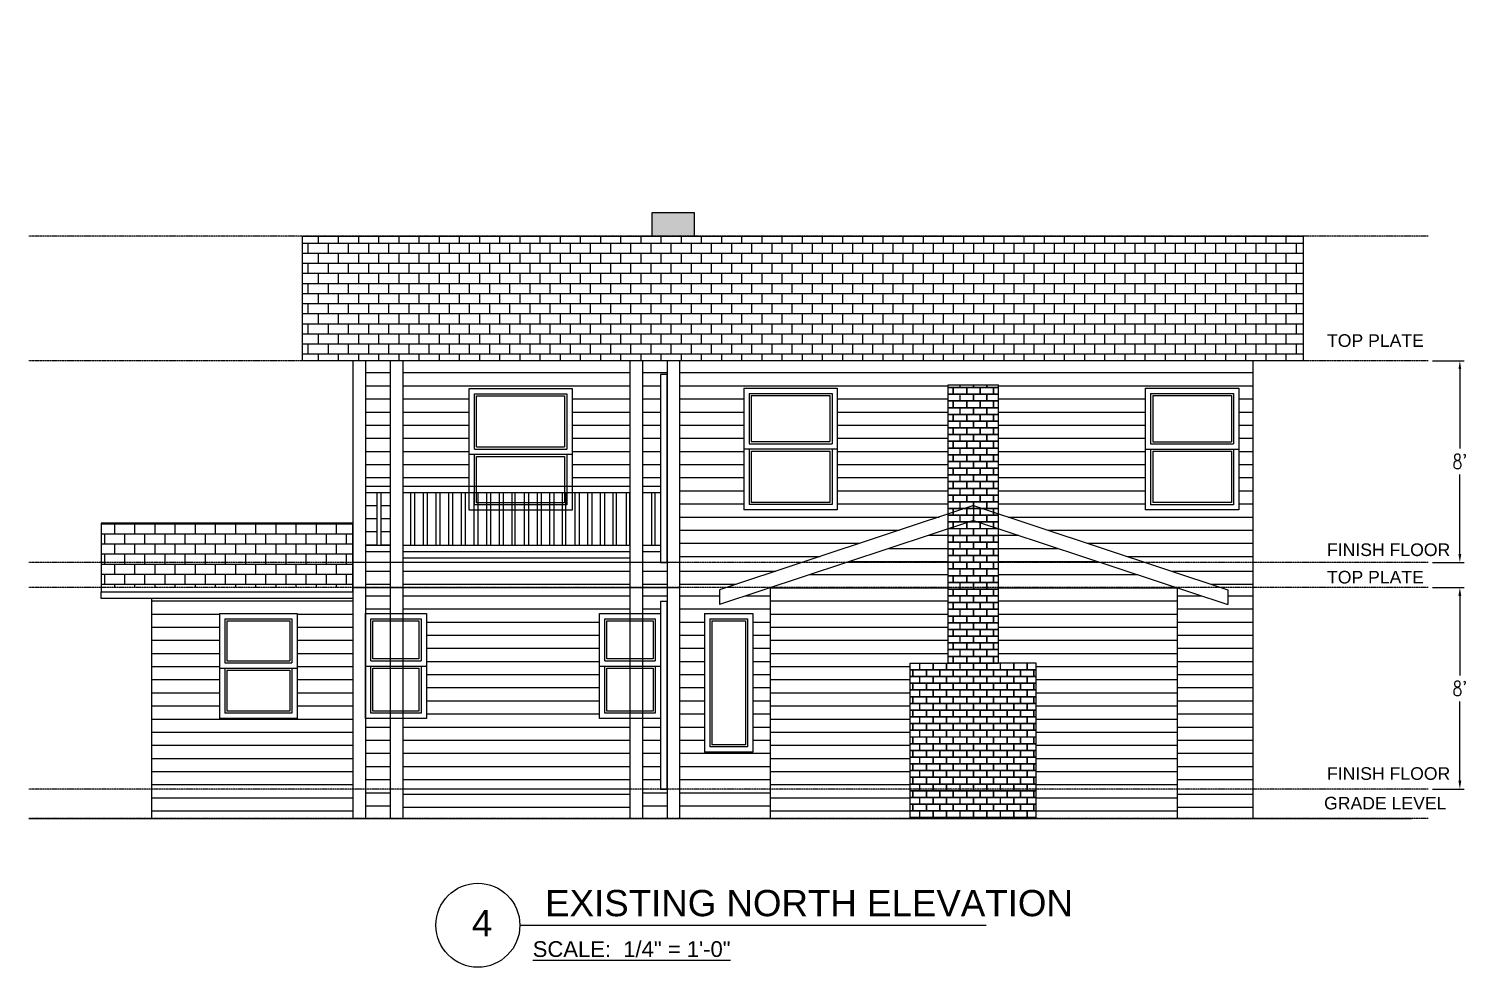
# Model space of a CAD drawing. Header units: inches. Extents: x 7651 to 43489, y -26 to 4346.
# Drawn here: x 7651 to 8336, y -26 to 421 of the extents above; entities that cross this region are included whole.
import ezdxf

# ---------------------------------------------------------------- set-up
doc = ezdxf.new("R2010")
doc.units = ezdxf.units.IN
doc.header["$LTSCALE"] = 0.5
doc.header["$MEASUREMENT"] = 0
doc.linetypes.add('Grid Line 1_2_', pattern=[0.875, 0.5, -0.125, 0.125, -0.125])
doc.layers.get('Defpoints').update_dxf_attribs({"color": 140})
doc.layers.add('A-GENM', color=13, linetype='Continuous', lineweight=9)
doc.layers.add('S-Text', color=3, linetype='Continuous', lineweight=0)
doc.layers.add('Title Block', color=7, linetype='Continuous')
doc.styles.add('ARIAL', font='arial.ttf')
doc.styles.get("Standard").update_dxf_attribs({"font": 'romans.shx', "width": 0.75})
doc.dimstyles.new('STANDARD$0', dxfattribs={"dimscale": 0, "dimtxt": 3, "dimasz": 4, "dimexe": 4, "dimexo": 4, "dimgap": 1, "dimtad": 1, "dimdec": 0, "dimzin": 1, "dimdsep": 46, "dimlunit": 4, "dimtxsty": 'Standard', "dimblk1": 'OBLIQUE', "dimblk2": 'OBLIQUE', "dimsah": 1, "dimcen": 0, "dimdle": 2, "dimclrd": 8, "dimclre": 8, "dimclrt": 256, "dimadec": 5, "dimazin": 0, "dimtfac": 1, "dimtdec": 0, "dimtix": 1, "dimtmove": 2, "dimatfit": 3, "dimldrblk": 'OBLIQUE', "dimfxl": 1, "dimtolj": 1, "dimtzin": 3, "dimarcsym": 0})
pattern_1 = [(180, (-28283.577, -751.716), (-4e-16, -6.25), [])]

# ---------------------------------------------------------------- blocks, each defined once
blk = doc.blocks.new('*D326')
at = {"layer": 'Defpoints', "color": 0, "transparency": 16777216}
for p in [(8316.78, 154.62), (8331.84, 154.62), (8316.78, 58.62)]:
    blk.add_point(p, dxfattribs=at)
at = {"layer": 'Title Block', "color": 3, "lineweight": -2, "transparency": 16777216}
for p, q in [((8318.78, 154.62), (8333.84, 154.62)), ((8331.84, 150.62), (8331.84, 112.79)), ((8331.84, 62.62), (8331.84, 100.45)), ((8318.78, 58.62), (8333.84, 58.62))]:
    blk.add_line(p, q, dxfattribs=at)
at = {"layer": 'Title Block', "color": 3, "transparency": 16777216}
for points in [[(8331.17, 150.62), (8332.51, 150.62), (8331.84, 154.62)], [(8331.17, 62.62), (8332.51, 62.62), (8331.84, 58.62)]]:
    blk.add_solid(points, dxfattribs=at)
at = {"layer": 'Title Block', "color": 3, "transparency": 16777216, "insert": (8331.84, 106.62), "char_height": 7, "attachment_point": 5}
blk.add_mtext("\\A1;8'", dxfattribs=at)
blk = doc.blocks.new('*D327')
at = {"layer": 'Defpoints', "color": 0, "transparency": 16777216}
for p in [(8316.78, 262.63), (8331.84, 262.63), (8316.78, 166.62)]:
    blk.add_point(p, dxfattribs=at)
at = {"layer": 'Title Block', "color": 3, "lineweight": -2, "transparency": 16777216}
for p, q in [((8318.78, 262.63), (8333.84, 262.63)), ((8331.84, 258.63), (8331.84, 220.79)), ((8331.84, 170.62), (8331.84, 208.46)), ((8318.78, 166.62), (8333.84, 166.62))]:
    blk.add_line(p, q, dxfattribs=at)
at = {"layer": 'Title Block', "color": 3, "transparency": 16777216}
for points in [[(8331.17, 258.63), (8332.51, 258.63), (8331.84, 262.63)], [(8331.17, 170.62), (8332.51, 170.62), (8331.84, 166.62)]]:
    blk.add_solid(points, dxfattribs=at)
at = {"layer": 'Title Block', "color": 3, "transparency": 16777216, "insert": (8331.84, 214.62), "char_height": 7, "attachment_point": 5}
blk.add_mtext("\\A1;8'", dxfattribs=at)

msp = doc.modelspace()

# ---------------------------------------------------------------- hatches: boundary and pattern name
h = msp.add_hatch()
h.set_pattern_fill('AR-B816C', color=247, scale=0.4)
h.paths.add_polyline_path([(7942.87, 763.26), (7915.77, 763.26), (7915.77, 720.81), (7942.87, 720.81)])
h.paths.add_polyline_path([(8035.32, 861.31), (8014.89, 861.31), (8014.89, 840.04), (8035.32, 840.04)])
h.paths.add_polyline_path([(7967.44, 333.09), (7947.16, 333.09), (7947.16, 321.89), (7967.44, 321.89)])
h.paths.add_polyline_path([(7919.67, 734.87), (7956.25, 734.87), (7956.25, 747.23), (7919.67, 747.23)], flags=9)
h = msp.add_hatch()
h.set_pattern_fill('AR-B816', color=198, scale=0.6)
h.set_pattern_definition([(0, (-28283.577, -751.7157), (0, 4.8), []), (90, (-28283.577, -751.7157), (-4.8, 4.8), [4.8, -4.8])])
h.paths.add_polyline_path([(7780.82, 321.89), (7780.82, 262.63), (8257.32, 262.63), (8257.32, 321.89)])
h = msp.add_hatch()
h.set_pattern_fill('ANSI31', scale=50, angle=135)
h.set_pattern_definition([(180, (-799.7336, -611.78), (-4e-16, -6.25), [])])
h.paths.add_polyline_path([(7936.68, 92.28), (7922.26, 92.28), (7922.26, 142.28), (7936.68, 142.28), (7936.68, 154.62), (7828.55, 154.62), (7828.55, 142.28), (7839.82, 142.28), (7839.82, 92.28), (7828.55, 92.28), (7828.55, 58.62), (7936.68, 58.62)])
h.paths.add_polyline_path([(7822.56, 92.28), (7810.82, 92.28), (7810.82, 58.62), (7822.56, 58.62)])
h.paths.add_polyline_path([(7822.56, 154.62), (7810.82, 154.62), (7810.82, 142.28), (7822.56, 142.28)])
h.paths.add_polyline_path([(7951.26, 92.28), (7942.68, 92.28), (7942.68, 58.62), (7951.26, 58.62)])
h.paths.add_polyline_path([(7954.42, 154.62), (7942.68, 154.62), (7942.68, 142.28), (7951.26, 142.28), (7951.26, 148.04), (7954.42, 148.04)])
h.paths.add_polyline_path([(7860.18, 249.46), (7909.17, 249.46), (7909.17, 202.87), (7936.68, 202.87), (7936.68, 262.63), (7828.55, 262.63), (7828.55, 202.87), (7860.17, 202.87)])
h.paths.add_polyline_path([(7822.56, 262.63), (7810.82, 262.63), (7810.82, 202.87), (7822.56, 202.87)])
h.paths.add_polyline_path([(8088.18, 189.62), (8088.2, 251.18), (8112.18, 251.18), (8112.2, 189.72), (8182.07, 166.62), (8233.33, 166.62), (8233.33, 262.63), (7960.41, 262.63), (7960.41, 166.62), (8018.61, 166.62)])
h.paths.add_polyline_path([(7990.96, 191.62), (7990.96, 249.61), (8035.45, 249.61), (8035.45, 191.62)], flags=16)
h.paths.add_polyline_path([(7993.47, 194.13), (7993.47, 220.62), (8032.94, 220.62), (8032.94, 194.13)], flags=0)
h.paths.add_polyline_path([(7994.47, 195.13), (7994.47, 219.62), (8031.95, 219.62), (8031.95, 195.13)], flags=0)
h.paths.add_polyline_path([(7993.47, 223.13), (7993.47, 247.1), (8032.94, 247.1), (8032.94, 223.13)], flags=0)
h.paths.add_polyline_path([(7994.47, 224.12), (7994.47, 246.1), (8031.95, 246.1), (8031.95, 224.12)], flags=0)
h.paths.add_polyline_path([(8182.09, 191.59), (8182.09, 249.57), (8226.59, 249.57), (8226.59, 191.59)], flags=16)
h.paths.add_polyline_path([(8224.08, 220.58), (8224.08, 194.1), (8184.6, 194.1), (8184.6, 220.58)], flags=0)
h.paths.add_polyline_path([(8185.6, 195.09), (8185.6, 219.58), (8223.08, 219.58), (8223.08, 195.09)], flags=0)
h.paths.add_polyline_path([(8184.6, 223.09), (8184.6, 247.06), (8224.08, 247.06), (8224.08, 223.09)], flags=0)
h.paths.add_polyline_path([(8185.6, 224.08), (8185.6, 246.06), (8223.08, 246.06), (8223.08, 224.08)], flags=0)
h.paths.add_polyline_path([(7951.26, 256.04), (7954.42, 256.04), (7954.42, 262.63), (7942.68, 262.63), (7942.68, 202.87), (7951.26, 202.87)])
h.paths.add_polyline_path([(8233.33, 154.62), (8218.36, 154.62), (8221.37, 153.63), (8221.37, 146.65), (8197.23, 154.62), (8197.23, 58.62), (8233.33, 58.62)])
h.paths.add_polyline_path([(7954.42, 58.62), (7951.26, 58.62), (7942.68, 58.62), (7942.68, 44.62), (7954.42, 44.62)])
h.paths.add_polyline_path([(8003.44, 58.62), (7960.41, 58.62), (7960.41, 44.62), (8003.44, 44.62)])
h.paths.add_polyline_path([(8003.44, 154.62), (7979.31, 146.65), (7979.31, 153.63), (7982.31, 154.62), (7960.41, 154.62), (7960.41, 58.62), (8003.44, 58.62)])
h.paths.add_polyline_path([(7972.27, 76.27), (7972.27, 142.27), (7995.26, 142.27), (7995.26, 76.27)], flags=16)
h.paths.add_polyline_path([(7974.78, 78.78), (7974.78, 139.76), (7992.75, 139.76), (7992.75, 78.78)], flags=0)
h.paths.add_polyline_path([(7975.78, 79.78), (7975.78, 138.77), (7991.75, 138.77), (7991.75, 79.78)], flags=0)
h.paths.add_polyline_path([(7822.56, 58.62), (7810.82, 58.62), (7810.82, 44.62), (7822.56, 44.62)])
h = msp.add_hatch()
h.set_pattern_fill('AR-B816C', color=247, scale=0.4)
h.set_pattern_definition([(0, (-28283.577, -751.7157), (3.2, 3.2), [6.25, -0.15]), (0, (-28286.777, -751.5657), (3.2, 3.2), [6.25, -0.15]), (90, (-28283.577, -751.7157), (-3.2, 3.2), [-3.35, 3.05]), (90, (-28283.727, -751.7157), (-3.2, 3.2), [-3.35, 3.05])])
h.paths.add_polyline_path([(8112.18, 251.18), (8088.2, 251.18), (8088.18, 189.62), (8100.34, 193.64), (8112.2, 189.72)])
h.paths.add_polyline_path([(8112.2, 182.73), (8100.34, 186.65), (8088.18, 182.63), (8088.18, 166.62), (8112.2, 166.62)])
h.paths.add_polyline_path([(8100.34, 193.64), (8088.18, 189.62), (8088.18, 182.63), (8100.34, 186.65)])
h.paths.add_polyline_path([(8112.2, 189.72), (8100.34, 193.64), (8100.34, 186.65), (8112.2, 182.73)])
h.paths.add_polyline_path([(8112.2, 166.62), (8088.18, 166.62), (8088.18, 154.62), (8112.2, 154.62)])
h.paths.add_polyline_path([(8112.2, 154.62), (8088.18, 154.62), (8088.17, 118.63), (8070.18, 118.63), (8070.18, 58.62), (8130.2, 58.62), (8130.2, 118.63), (8112.21, 118.63)])
h.paths.add_polyline_path([(8130.2, 58.62), (8070.18, 58.62), (8070.18, 44.62), (8100.19, 44.62), (8130.2, 44.62)])
h = msp.add_hatch()
h.set_pattern_fill('ANSI31', scale=50, angle=135)
h.paths.add_polyline_path([(7936.68, 166.62), (7828.55, 166.62), (7828.55, 154.62), (7936.68, 154.62)])
h.paths.add_polyline_path([(7936.68, 171.61), (7828.55, 171.61), (7828.55, 166.62), (7936.68, 166.62)])
h.paths.add_polyline_path([(7822.56, 166.62), (7810.82, 166.62), (7810.82, 154.62), (7822.56, 154.62)])
h.paths.add_polyline_path([(7816.21, 199.87), (7810.82, 199.87), (7810.82, 174.61), (7816.21, 174.61)])
h.paths.add_polyline_path([(7822.56, 199.87), (7818.2, 199.87), (7818.2, 174.61), (7822.56, 174.61)])
h = msp.add_hatch()
h.set_pattern_fill('AR-B816', color=198, scale=0.6)
h.set_pattern_definition([(0, (-799.7336, -611.78), (0, 4.8), []), (90, (-799.7336, -611.78), (-4.8, 4.8), [4.8, -4.8])])
h.paths.add_polyline_path([(7685, 185.28), (7685, 166.62), (7804.83, 166.62), (7804.83, 185.28)])
h.paths.add_polyline_path([(7804.83, 154.62), (7804.83, 166.62), (7685, 166.62), (7685, 154.62)])
h = msp.add_hatch()
h.set_pattern_fill('ANSI31', scale=50, angle=135)
h.set_pattern_definition(pattern_1)
h.paths.add_polyline_path([(8160.93, 166.62), (8112.2, 182.73), (8112.2, 166.62)])
h.paths.add_polyline_path([(8039.74, 166.62), (8088.18, 166.62), (8088.18, 182.63)])
h.paths.add_polyline_path([(8088.18, 154.62), (8088.18, 166.62), (8039.74, 166.62), (8003.44, 154.62)])
h.paths.add_polyline_path([(8112.2, 166.62), (8112.2, 154.62), (8197.23, 154.62), (8160.93, 166.62)])
h.paths.add_polyline_path([(8112.2, 154.62), (8112.21, 118.63), (8130.2, 118.63), (8130.2, 58.62), (8197.23, 58.62), (8197.23, 154.62)])
h.paths.add_polyline_path([(8003.44, 154.62), (8003.44, 58.62), (8070.18, 58.62), (8070.18, 118.63), (8088.17, 118.63), (8088.18, 154.62)])
h.paths.add_polyline_path([(8003.44, 58.62), (8003.44, 44.62), (8070.18, 44.62), (8070.18, 58.62)])
h.paths.add_polyline_path([(8130.2, 58.62), (8130.2, 44.62), (8197.23, 44.62), (8197.23, 58.62)])
h = msp.add_hatch()
h.set_pattern_fill('ANSI31', scale=50, angle=135)
h.paths.add_polyline_path([(7954.42, 166.62), (7951.26, 166.62), (7942.68, 166.62), (7942.68, 154.62), (7954.42, 154.62)])
h = msp.add_hatch()
h.set_pattern_fill('ANSI31', scale=50, angle=135)
h.paths.add_polyline_path([(8018.61, 166.62), (7960.41, 166.62), (7960.41, 154.62), (7982.31, 154.62)])
h.paths.add_polyline_path([(8233.33, 166.62), (8182.07, 166.62), (8218.36, 154.62), (8233.33, 154.62)])
h = msp.add_hatch()
h.set_pattern_fill('ANSI31', scale=50, angle=135)
h.set_pattern_definition(pattern_1)
h.paths.add_polyline_path([(7804.83, 58.62), (7804.83, 149.4), (7709.01, 149.4), (7709.01, 58.62)])
h.paths.add_polyline_path([(7741.3, 92.29), (7741.3, 142.27), (7778.3, 142.27), (7778.3, 92.29)], flags=16)
h.paths.add_polyline_path([(7709.01, 58.62), (7709.01, 44.62), (7804.83, 44.62), (7804.83, 58.62)])
h = msp.add_hatch()
h.set_pattern_fill('ANSI31', scale=50, angle=135)
h.paths.add_polyline_path([(7828.55, 58.62), (7828.55, 44.62), (7936.68, 44.62), (7936.68, 58.62)])
h = msp.add_hatch()
h.set_pattern_fill('ANSI31', scale=50, angle=135)
h.paths.add_polyline_path([(8233.33, 58.62), (8197.23, 58.62), (8197.23, 44.62), (8233.33, 44.62)])

# ---------------------------------------------------------------- linework, layer by layer
at = {"color": 2}
for p, q in [((7804.83, 262.63), (7804.83, 44.62)), ((7810.82, 262.63), (7810.82, 44.62)), ((7822.56, 262.63), (7822.56, 44.62)), ((7828.55, 262.63), (7828.55, 44.62)), ((7936.68, 262.63), (7936.68, 44.62)), ((7942.68, 262.63), (7942.68, 44.62)), ((7954.42, 262.63), (7954.42, 44.62)), ((7960.41, 262.63), (7960.41, 44.62)), ((8233.33, 262.63), (8233.33, 44.62)), ((7860.17, 191.46), (7860.18, 249.46)), ((7860.18, 249.46), (7909.17, 249.46)), ((7862.68, 220.59), (7862.69, 246.95)), ((7862.69, 246.95), (7906.66, 246.95)), ((7906.66, 246.95), (7906.66, 220.59)), ((7909.17, 249.46), (7909.17, 191.46)), ((7990.96, 249.61), (8035.45, 249.61)), ((7990.96, 249.61), (7990.96, 191.62)), ((7993.47, 247.1), (8032.94, 247.1)), ((7993.47, 247.1), (7993.47, 223.13)), ((8032.94, 247.1), (8032.94, 223.13)), ((8035.45, 249.61), (8035.45, 191.62)), ((8088.17, 118.63), (8088.2, 251.18)), ((8088.2, 251.18), (8112.18, 251.18)), ((8112.21, 118.63), (8112.18, 251.18)), ((8182.09, 249.57), (8226.59, 249.57)), ((8182.09, 249.57), (8182.09, 191.59)), ((8184.6, 247.06), (8224.08, 247.06)), ((8184.6, 247.06), (8184.6, 223.09)), ((8224.08, 247.06), (8224.08, 223.09)), ((8226.59, 249.57), (8226.59, 191.59)), ((7863.68, 221.58), (7863.69, 245.95)), ((7863.69, 245.95), (7905.66, 245.95)), ((7905.66, 245.95), (7905.66, 221.58)), ((7994.47, 246.1), (8031.95, 246.1)), ((7994.47, 246.1), (7994.47, 224.12)), ((8031.95, 246.1), (8031.95, 224.12)), ((8185.6, 246.06), (8223.08, 246.06)), ((8185.6, 246.06), (8185.6, 224.08)), ((8223.08, 246.06), (8223.08, 224.08)), ((7862.68, 220.59), (7906.66, 220.59)), ((7863.68, 221.58), (7905.66, 221.58)), ((7990.96, 220.62), (8035.45, 220.62)), ((7993.47, 223.13), (8032.94, 223.13)), ((7993.47, 220.62), (7993.47, 194.13)), ((7994.47, 224.12), (8031.95, 224.12)), ((7994.47, 219.62), (7994.47, 195.13)), ((7994.47, 219.62), (8031.95, 219.62)), ((8031.95, 219.62), (8031.95, 195.13)), ((8032.94, 220.62), (8032.94, 194.13)), ((8182.09, 220.58), (8226.59, 220.58)), ((8184.6, 223.09), (8224.08, 223.09)), ((8184.6, 220.58), (8184.6, 194.1)), ((8185.6, 224.08), (8223.08, 224.08)), ((8185.6, 219.58), (8185.6, 195.09)), ((8185.6, 219.58), (8223.08, 219.58)), ((8223.08, 219.58), (8223.08, 195.09)), ((8224.08, 220.58), (8224.08, 194.1)), ((7860.17, 218.08), (7909.17, 218.08)), ((7862.68, 193.97), (7862.68, 218.08)), ((7863.67, 194.97), (7863.68, 217.08)), ((7863.68, 217.08), (7905.66, 217.08)), ((7905.66, 217.08), (7905.66, 194.97)), ((7906.66, 218.08), (7906.66, 193.97)), ((7906.66, 193.97), (7862.68, 193.97)), ((7905.66, 194.97), (7863.67, 194.97)), ((8100.34, 193.64), (7979.31, 153.63)), ((8032.94, 194.13), (7993.47, 194.13)), ((8031.95, 195.13), (7994.47, 195.13)), ((8100.34, 193.64), (8100.34, 186.65)), ((8100.34, 193.64), (8221.37, 153.63)), ((8224.08, 194.1), (8184.6, 194.1)), ((8223.08, 195.09), (8185.6, 195.09)), ((7909.17, 191.46), (7860.17, 191.46)), ((8100.34, 186.65), (7979.31, 146.65)), ((8035.45, 191.62), (7990.96, 191.62)), ((8100.34, 186.65), (8221.37, 146.65)), ((8226.59, 191.59), (8182.09, 191.59)), ((7960.41, 166.62), (7804.83, 166.62)), ((7685.01, 149.4), (7685.01, 152.65)), ((7804.83, 154.62), (7960.41, 154.62)), ((7804.83, 152.65), (7804.83, 149.4)), ((7979.31, 153.63), (7979.31, 146.65)), ((8003.44, 154.62), (8003.44, 44.62)), ((8197.23, 154.62), (8197.23, 44.62)), ((8221.37, 153.63), (8221.37, 146.65)), ((7804.83, 149.4), (7685.01, 149.4)), ((7709.01, 149.4), (7709.01, 44.62)), ((7741.3, 142.27), (7778.3, 142.27)), ((7741.3, 142.27), (7741.3, 92.29)), ((7743.81, 139.76), (7775.79, 139.76)), ((7743.81, 139.76), (7743.81, 118.76)), ((7744.81, 138.77), (7774.8, 138.77)), ((7744.81, 138.77), (7744.81, 119.76)), ((7774.8, 138.77), (7774.8, 119.76)), ((7775.79, 139.76), (7775.79, 118.76)), ((7778.3, 142.27), (7778.3, 92.29)), ((7972.27, 142.27), (7995.26, 142.27)), ((7972.27, 142.27), (7972.27, 76.27)), ((7974.78, 139.76), (7992.75, 139.76)), ((7974.78, 139.76), (7974.78, 78.78)), ((7975.78, 138.77), (7991.75, 138.77)), ((7975.78, 138.77), (7975.78, 79.78)), ((7991.75, 138.77), (7991.75, 79.78)), ((7992.75, 139.76), (7992.75, 78.78)), ((7995.26, 142.27), (7995.26, 76.27)), ((7743.81, 118.76), (7775.79, 118.76)), ((7744.81, 119.76), (7774.8, 119.76)), ((7810.82, 117.28), (7839.82, 117.28)), ((7813.33, 119.79), (7837.31, 119.79)), ((7922.26, 117.28), (7951.26, 117.28)), ((7924.77, 119.79), (7948.75, 119.79)), ((8070.18, 44.62), (8070.18, 118.63)), ((8070.18, 118.63), (8088.17, 118.63)), ((8130.2, 118.63), (8112.21, 118.63)), ((8130.2, 44.62), (8130.2, 118.63)), ((7741.3, 116.25), (7778.3, 116.25)), ((7743.81, 116.25), (7743.81, 94.8)), ((7744.81, 115.25), (7744.81, 95.79)), ((7744.81, 115.25), (7774.8, 115.25)), ((7774.8, 115.25), (7774.8, 95.79)), ((7775.79, 116.25), (7775.79, 94.8)), ((7778.3, 92.29), (7741.3, 92.29)), ((7775.79, 94.8), (7743.81, 94.8)), ((7774.8, 95.79), (7744.81, 95.79)), ((7995.26, 76.27), (7972.27, 76.27)), ((7992.75, 78.78), (7974.78, 78.78)), ((7991.75, 79.78), (7975.78, 79.78)), ((7936.68, 58.62), (7828.55, 58.62)), ((7650.55, 44.62), (8308.75, 44.62)), ((8100.19, 44.62), (8070.18, 44.62))]:
    msp.add_line(p, q, dxfattribs=at)
at = {"color": 247}
for p, q in [((7810.82, 202.87), (7822.56, 202.87)), ((7810.82, 199.87), (7822.56, 199.87)), ((7816.21, 199.87), (7816.21, 174.61)), ((7818.2, 199.87), (7818.2, 174.61)), ((7828.55, 202.87), (7936.68, 202.87)), ((7828.55, 199.87), (7936.68, 199.87)), ((7832.26, 199.87), (7832.26, 174.61)), ((7834.24, 199.87), (7834.24, 174.61)), ((7838.25, 199.87), (7838.25, 174.61)), ((7840.24, 199.87), (7840.24, 174.61)), ((7844.29, 199.87), (7844.29, 174.61)), ((7844.29, 199.87), (7844.29, 174.61)), ((7846.28, 199.87), (7846.28, 174.61)), ((7846.28, 199.87), (7846.28, 174.61)), ((7850.29, 199.87), (7850.29, 174.61)), ((7852.27, 199.87), (7852.27, 174.61)), ((7856.38, 199.87), (7856.38, 174.61)), ((7856.38, 199.87), (7856.38, 174.61)), ((7856.38, 199.87), (7856.38, 174.61)), ((7858.37, 199.87), (7858.37, 174.61)), ((7858.37, 199.87), (7858.37, 174.61)), ((7858.37, 199.87), (7858.37, 174.61)), ((7862.38, 199.87), (7862.38, 174.61)), ((7864.37, 199.87), (7864.37, 174.61)), ((7868.42, 199.87), (7868.42, 174.61)), ((7868.42, 199.87), (7868.42, 174.61)), ((7870.41, 199.87), (7870.41, 174.61)), ((7870.41, 199.87), (7870.41, 174.61)), ((7874.42, 199.87), (7874.42, 174.61)), ((7876.4, 199.87), (7876.4, 174.61)), ((7880.46, 199.87), (7880.46, 174.61)), ((7880.46, 199.87), (7880.46, 174.61)), ((7881.97, 199.87), (7881.97, 174.61)), ((7886.46, 199.87), (7886.46, 174.61)), ((7888.44, 199.87), (7888.44, 174.61)), ((7892.5, 199.87), (7892.5, 174.61)), ((7892.5, 199.87), (7892.5, 174.61)), ((7894.48, 199.87), (7894.48, 174.61)), ((7894.48, 199.87), (7894.48, 174.61)), ((7898.49, 199.87), (7898.49, 174.61)), ((7900.48, 199.87), (7900.48, 174.61)), ((7904.54, 199.87), (7904.54, 174.61)), ((7904.54, 199.87), (7904.54, 174.61)), ((7906.1, 199.87), (7906.1, 174.61)), ((7906.1, 199.87), (7906.1, 174.61)), ((7910.53, 199.87), (7910.53, 174.61)), ((7912.52, 199.87), (7912.52, 174.61)), ((7916.57, 199.87), (7916.57, 174.61)), ((7916.57, 199.87), (7916.57, 174.61)), ((7918.56, 199.87), (7918.56, 174.61)), ((7918.56, 199.87), (7918.56, 174.61)), ((7922.57, 199.87), (7922.57, 174.61)), ((7924.56, 199.87), (7924.56, 174.61)), ((7928.61, 199.87), (7928.61, 174.61)), ((7930.23, 199.87), (7930.23, 174.61)), ((7934.95, 199.87), (7934.95, 174.61)), ((7936.56, 199.87), (7936.56, 174.61)), ((7942.68, 202.87), (7951.26, 202.87)), ((7942.68, 199.87), (7951.26, 199.87)), ((7946.97, 199.87), (7946.97, 174.61)), ((7948.58, 199.87), (7948.58, 174.61)), ((7822.56, 174.61), (7810.82, 174.61)), ((7822.56, 171.61), (7810.82, 171.61)), ((7936.68, 174.61), (7828.55, 174.61)), ((7936.68, 171.61), (7828.55, 171.61)), ((7951.26, 174.61), (7942.68, 174.61)), ((7951.26, 171.61), (7942.68, 171.61))]:
    msp.add_line(p, q, dxfattribs=at)
at = {"color": 2}
for points in [[(7947.16, 321.89), (7967.44, 321.89), (7967.44, 333.09), (7947.16, 333.09)], [(7780.82, 321.89), (8257.32, 321.89), (8257.32, 262.63), (7780.82, 262.63)], [(7954.42, 256.04), (7951.26, 256.04), (7951.26, 166.62), (7954.42, 166.62)], [(7804.83, 185.28), (7685, 185.28), (7685, 152.65), (7804.83, 152.65)], [(7954.42, 148.04), (7951.26, 148.04), (7951.26, 58.62), (7954.42, 58.62)], [(7810.82, 142.28), (7839.82, 142.28), (7839.82, 92.28), (7810.82, 92.28)], [(7836.31, 120.78), (7814.32, 120.78), (7814.32, 138.77), (7836.31, 138.77)], [(7922.26, 142.28), (7951.26, 142.28), (7951.26, 92.28), (7922.26, 92.28)], [(7947.76, 120.78), (7925.77, 120.78), (7925.77, 138.77), (7947.76, 138.77)], [(7836.31, 116.28), (7836.31, 95.78), (7814.32, 95.78), (7814.32, 116.28)], [(7947.76, 116.28), (7947.76, 95.78), (7925.77, 95.78), (7925.77, 116.28)]]:
    msp.add_lwpolyline(points, close=True, dxfattribs=at)
for points in [[(7813.33, 119.79), (7813.33, 139.77), (7837.31, 139.77), (7837.31, 119.79)], [(7924.77, 119.79), (7924.77, 139.77), (7948.75, 139.77), (7948.75, 119.79)], [(7837.31, 117.28), (7837.31, 94.79), (7813.33, 94.79), (7813.33, 117.28)], [(7948.75, 117.28), (7948.75, 94.79), (7924.77, 94.79), (7924.77, 117.28)]]:
    msp.add_lwpolyline(points, dxfattribs=at)
at = {"layer": 'A-GENM', "linetype": 'Grid Line 1_2_'}
for p, q in [((8316.78, 321.89), (7650.55, 321.89)), ((8316.78, 262.63), (7650.55, 262.63)), ((8316.78, 166.62), (7650.55, 166.62)), ((8316.78, 154.62), (7650.55, 154.62)), ((8316.78, 58.62), (7650.55, 58.62)), ((8316.78, 44.62), (7650.55, 44.62))]:
    msp.add_line(p, q, dxfattribs=at)
at = {"layer": 'S-Text'}
msp.add_line((7884.33, -6.14), (8106.34, -6.14), dxfattribs=at)
msp.add_circle((7864.33, -6.14), 20, dxfattribs=at)

# ---------------------------------------------------------------- texts
at = {"layer": 'A-GENM', "linetype": 'Grid Line 1_2_', "char_height": 6, "width": 133.926, "attachment_point": 1, "style": 'ARIAL'}
for s, insert in [('TOP PLATE', (8268.59, 275.26)), ('FINISH FLOOR', (8268.59, 175.65)), ('TOP PLATE', (8268.59, 162.59)), ('FINISH FLOOR', (8268.59, 69.09)), ('GRADE LEVEL', (8267.21, 54.99))]:
    msp.add_mtext(s, dxfattribs=dict(at, insert=insert))
at = {"layer": 'S-Text', "attachment_point": 1, "style": 'ARIAL'}
for s, width, insert, char_height in [('EXISTING NORTH ELEVATION', 352.8487, (7896.35, 10.65), 12.5), ('4', 352.8487, (7861.49, 1.12), 12.5), ('\\A1;{\\LSCALE:  1/4" = 1\'-0"}', 247.2622, (7890.47, -13.75), 7.5)]:
    msp.add_mtext_dynamic_manual_height_columns(s, width=width, gutter_width=5, heights=[0], dxfattribs=dict(at, insert=insert, char_height=char_height))

# ---------------------------------------------------------------- dimensions: what is measured, and where the dimension line sits
at = {"layer": 'Title Block'}
for base, p1, p2, picture, middle in [((8331.84, 262.63), (8316.78, 166.62), (8316.78, 262.63), '*D327', (8331.84, 214.62)), ((8331.84, 154.62), (8316.78, 58.62), (8316.78, 154.62), '*D326', (8331.84, 106.62))]:
    dim = msp.add_linear_dim(base=base, p1=p1, p2=p2, angle=90, dimstyle='STANDARD$0', override={"dimscale": 1, "dimtxt": 7, "dimexe": 2, "dimexo": 2, "dimgap": 2, "dimtad": 0, "dimtih": 1, "dimtoh": 1, "dimzin": 0, "dimsah": 0, "dimcen": 0.09, "dimdle": 0, "dimclrd": 3, "dimclre": 3, "dimclrt": 3}, dxfattribs=at)
    dim.commit()
    dim.dimension.update_dxf_attribs({"geometry": picture, "text_midpoint": middle})

doc.saveas('drawing.dxf')
